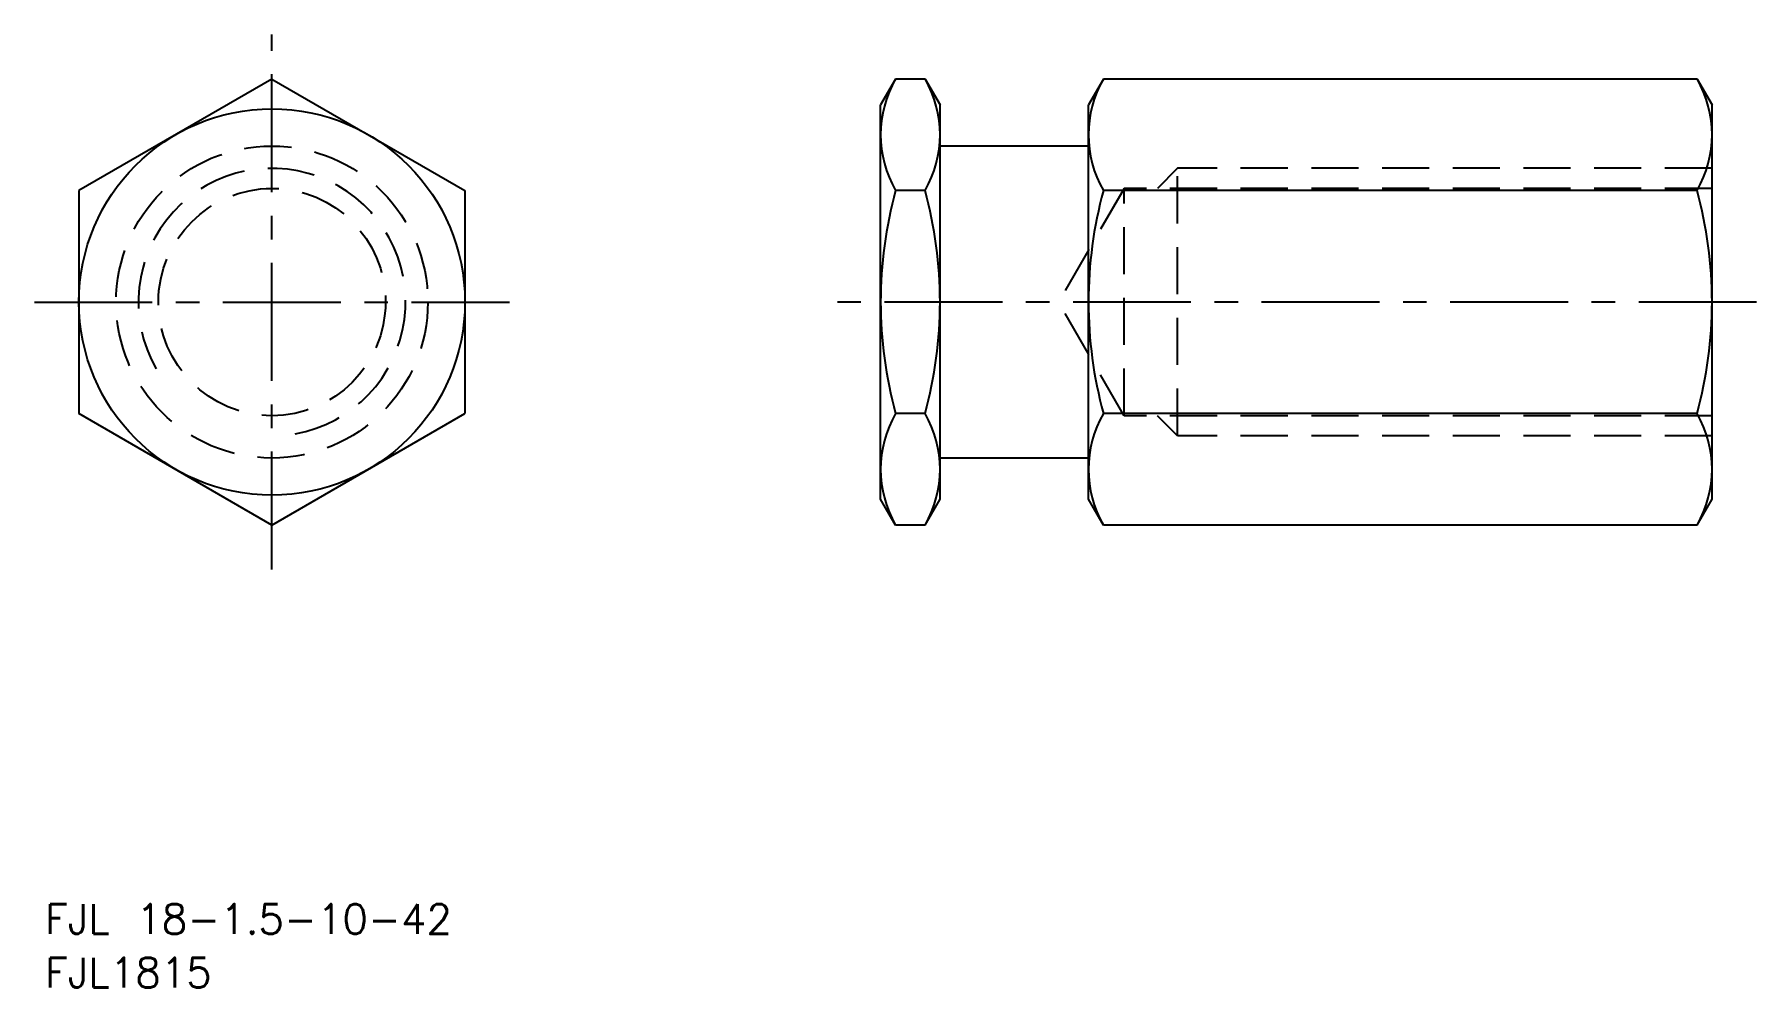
# Model space of a CAD drawing. Extents: x -64 to 52, y 4 to 68.
import ezdxf

# ---------------------------------------------------------------- set-up
doc = ezdxf.new("R2010")
doc.units = 0
doc.header["$LTSCALE"] = 0.25
doc.linetypes.add('CENTER', pattern=[50.8, 31.75, -6.35, 6.35, -6.35])
doc.linetypes.add('DASHED', pattern=[19.05, 12.7, -6.35])
doc.layers.get('0').update_dxf_attribs({"linetype": 'CONTINUOUS'})
doc.layers.add('CENTER', color=1, linetype='CENTER')
doc.styles.get("Standard").update_dxf_attribs({"font": 'txt.shx', "bigfont": 'extfont.shx'})

msp = doc.modelspace()

# ---------------------------------------------------------------- linework, layer by layer
for p, q in [((-48, 65.01), (-61, 57.51)), ((-48, 65.01), (-35, 57.51)), ((-5.99, 65.01), (-7, 63.27)), ((-4.01, 65.01), (-5.99, 65.01)), ((-4.01, 65.01), (-3, 63.27)), ((8.01, 65.01), (7, 63.27)), ((47.99, 65.01), (8.01, 65.01)), ((47.99, 65.01), (49, 63.27)), ((-7, 36.73), (-7, 63.27)), ((-3, 60.5), (-3, 63.27)), ((7, 60.5), (7, 63.27)), ((49, 36.73), (49, 63.27)), ((-3, 39.5), (-3, 60.5)), ((7, 60.5), (-3, 60.5)), ((7, 39.5), (7, 60.5)), ((-61, 57.51), (-61, 42.49)), ((-35, 57.51), (-35, 42.49)), ((-4.01, 57.51), (-5.99, 57.51)), ((47.99, 57.51), (8.01, 57.51)), ((-48, 34.99), (-61, 42.49)), ((-48, 34.99), (-35, 42.49)), ((-4.01, 42.49), (-5.99, 42.49)), ((47.99, 42.49), (8.01, 42.49)), ((7, 39.5), (-3, 39.5)), ((-3, 36.73), (-3, 39.5)), ((7, 36.73), (7, 39.5)), ((-5.99, 34.99), (-7, 36.73)), ((-4.01, 34.99), (-3, 36.73)), ((8.01, 34.99), (7, 36.73)), ((47.99, 34.99), (49, 36.73)), ((-4.01, 34.99), (-5.99, 34.99)), ((47.99, 34.99), (8.01, 34.99))]:
    msp.add_line(p, q)
at = {"color": 3, "linetype": 'DASHED'}
for p, q in [((13, 59), (11.65, 57.65)), ((49, 59), (13, 59)), ((13, 41), (13, 59)), ((9.4, 57.65), (4.98, 50)), ((49, 57.65), (9.4, 57.65)), ((9.4, 42.35), (9.4, 57.65)), ((9.4, 42.35), (4.98, 50)), ((49, 42.35), (9.4, 42.35)), ((13, 41), (11.65, 42.35)), ((49, 41), (13, 41))]:
    msp.add_line(p, q, dxfattribs=at)
msp.add_circle((-48, 50), 13)
for radius in [10.5, 7.65]:
    msp.add_circle((-48, 50), radius, dxfattribs=at)
for centre, radius, start, end in [((0.51, 61.26), 7.51, 150, 210), ((-10.51, 61.26), 7.51, 330, 30), ((14.51, 61.26), 7.51, 150, 210), ((41.49, 61.26), 7.51, 330, 30), ((21.51, 50), 28.51, 164.7385, 195.2615), ((-31.51, 50), 28.51, 344.7385, 15.2615), ((35.51, 50), 28.51, 164.7385, 195.2615), ((20.49, 50), 28.51, 344.7385, 15.2615), ((0.51, 38.74), 7.51, 150, 210), ((-10.51, 38.74), 7.51, 330, 30), ((14.51, 38.74), 7.51, 150, 210), ((41.49, 38.74), 7.51, 330, 30)]:
    msp.add_arc(centre, radius, start, end)
msp.add_arc((-48, 50), 9, 280, 210, dxfattribs=at)
at = {"layer": 'CENTER', "color": 1, "linetype": 'CENTER'}
for p, q in [((-48, 31.99), (-48, 68.01)), ((-64, 50), (-32, 50)), ((52, 50), (-10, 50))]:
    msp.add_line(p, q, dxfattribs=at)

# ---------------------------------------------------------------- texts
for s, p in [('FJL 18-1.5-10-42', (-63.29, 7.47)), ('FJL1815', (-63.29, 3.86))]:
    msp.add_text(s, height=2).set_placement(p)

doc.saveas('drawing.dxf')
